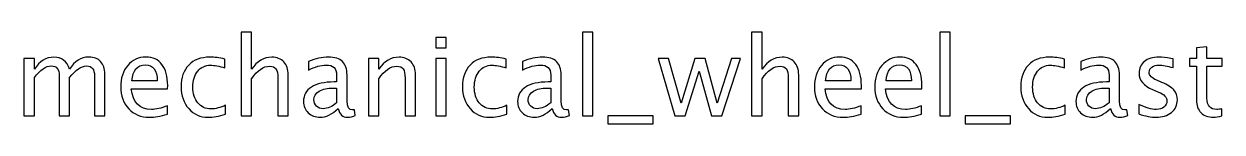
# Model space of a CAD drawing. Header units: centimetres. Extents: x -26.9 to 37.3, y -43.5 to 43.3.
# Drawn here: x -23.02 to -8.99, y -26.75 to -25.68 of the extents above; entities that cross this region are included whole.
import ezdxf

# ---------------------------------------------------------------- set-up
doc = ezdxf.new("R2010")
doc.units = ezdxf.units.CM
doc.header["$MEASUREMENT"] = 0
doc.layers.add('Layer 1', color=7, linetype='Continuous')

msp = doc.modelspace()

# ---------------------------------------------------------------- linework, layer by layer
at = {"layer": 'Layer 1'}
for points, knots in [([(-20.47935, -26.65435), (-20.47935, -26.65435), (-20.47935, -25.67518), (-20.47935, -25.67518), (-20.47935, -25.67518), (-20.47935, -25.67518), (-20.35743, -25.67518), (-20.35743, -25.67518), (-20.35743, -25.67518), (-20.35743, -25.67518), (-20.35743, -26.10846), (-20.35743, -26.10846), (-20.35743, -26.10846), (-20.29287, -26.01427), (-20.21371, -25.96728), (-20.12015, -25.96728), (-20.12015, -25.96728), (-20.06131, -25.96728), (-20.01453, -25.98569), (-19.98003, -26.02274), (-19.98003, -26.02274), (-19.94553, -26.05957), (-19.92817, -26.10931), (-19.92817, -26.17154), (-19.92817, -26.17154), (-19.92817, -26.17154), (-19.92817, -26.65435), (-19.92817, -26.65435), (-19.92817, -26.65435), (-19.92817, -26.65435), (-20.05009, -26.65435), (-20.05009, -26.65435), (-20.05009, -26.65435), (-20.05009, -26.65435), (-20.05009, -26.21133), (-20.05009, -26.21133), (-20.05009, -26.21133), (-20.05009, -26.16138), (-20.0575, -26.12582), (-20.0721, -26.10465), (-20.0721, -26.10465), (-20.08692, -26.08327), (-20.11126, -26.07269), (-20.14534, -26.07269), (-20.14534, -26.07269), (-20.22027, -26.07269), (-20.29097, -26.12158), (-20.35743, -26.21937), (-20.35743, -26.21937), (-20.35743, -26.21937), (-20.35743, -26.65435), (-20.35743, -26.65435), (-20.35743, -26.65435), (-20.35743, -26.65435), (-20.47935, -26.65435), (-20.47935, -26.65435)], [0, 0, 0, 0, 0.06666667, 0.06666667, 0.06666667, 0.06666667, 0.13333333, 0.13333333, 0.13333333, 0.13333333, 0.2, 0.2, 0.2, 0.2, 0.26666667, 0.26666667, 0.26666667, 0.26666667, 0.33333333, 0.33333333, 0.33333333, 0.33333333, 0.4, 0.4, 0.4, 0.4, 0.46666667, 0.46666667, 0.46666667, 0.46666667, 0.53333333, 0.53333333, 0.53333333, 0.53333333, 0.6, 0.6, 0.6, 0.6, 0.66666667, 0.66666667, 0.66666667, 0.66666667, 0.73333333, 0.73333333, 0.73333333, 0.73333333, 0.8, 0.8, 0.8, 0.8, 0.86666667, 0.86666667, 0.86666667, 0.86666667, 1, 1, 1, 1]), ([(-18.2016, -25.85806), (-18.2016, -25.85806), (-18.2016, -25.73614), (-18.2016, -25.73614), (-18.2016, -25.73614), (-18.2016, -25.73614), (-18.07968, -25.73614), (-18.07968, -25.73614), (-18.07968, -25.73614), (-18.07968, -25.73614), (-18.07968, -25.85806), (-18.07968, -25.85806), (-18.07968, -25.85806), (-18.07968, -25.85806), (-18.2016, -25.85806), (-18.2016, -25.85806)], [0, 0, 0, 0, 0.2, 0.2, 0.2, 0.2, 0.4, 0.4, 0.4, 0.4, 0.6, 0.6, 0.6, 0.6, 1, 1, 1, 1]), ([(-16.48287, -26.65435), (-16.48287, -26.65435), (-16.48287, -25.67518), (-16.48287, -25.67518), (-16.48287, -25.67518), (-16.48287, -25.67518), (-16.36095, -25.67518), (-16.36095, -25.67518), (-16.36095, -25.67518), (-16.36095, -25.67518), (-16.36095, -26.65435), (-16.36095, -26.65435), (-16.36095, -26.65435), (-16.36095, -26.65435), (-16.48287, -26.65435), (-16.48287, -26.65435)], [0, 0, 0, 0, 0.2, 0.2, 0.2, 0.2, 0.4, 0.4, 0.4, 0.4, 0.6, 0.6, 0.6, 0.6, 1, 1, 1, 1]), ([(-14.5023, -26.65435), (-14.5023, -26.65435), (-14.5023, -25.67518), (-14.5023, -25.67518), (-14.5023, -25.67518), (-14.5023, -25.67518), (-14.38038, -25.67518), (-14.38038, -25.67518), (-14.38038, -25.67518), (-14.38038, -25.67518), (-14.38038, -26.10846), (-14.38038, -26.10846), (-14.38038, -26.10846), (-14.31582, -26.01427), (-14.23666, -25.96728), (-14.1431, -25.96728), (-14.1431, -25.96728), (-14.08426, -25.96728), (-14.03748, -25.98569), (-14.00298, -26.02274), (-14.00298, -26.02274), (-13.96848, -26.05957), (-13.95112, -26.10931), (-13.95112, -26.17154), (-13.95112, -26.17154), (-13.95112, -26.17154), (-13.95112, -26.65435), (-13.95112, -26.65435), (-13.95112, -26.65435), (-13.95112, -26.65435), (-14.07304, -26.65435), (-14.07304, -26.65435), (-14.07304, -26.65435), (-14.07304, -26.65435), (-14.07304, -26.21133), (-14.07304, -26.21133), (-14.07304, -26.21133), (-14.07304, -26.16138), (-14.08045, -26.12582), (-14.09505, -26.10465), (-14.09505, -26.10465), (-14.10987, -26.08327), (-14.13421, -26.07269), (-14.16829, -26.07269), (-14.16829, -26.07269), (-14.24322, -26.07269), (-14.31392, -26.12158), (-14.38038, -26.21937), (-14.38038, -26.21937), (-14.38038, -26.21937), (-14.38038, -26.65435), (-14.38038, -26.65435), (-14.38038, -26.65435), (-14.38038, -26.65435), (-14.5023, -26.65435), (-14.5023, -26.65435)], [0, 0, 0, 0, 0.06666667, 0.06666667, 0.06666667, 0.06666667, 0.13333333, 0.13333333, 0.13333333, 0.13333333, 0.2, 0.2, 0.2, 0.2, 0.26666667, 0.26666667, 0.26666667, 0.26666667, 0.33333333, 0.33333333, 0.33333333, 0.33333333, 0.4, 0.4, 0.4, 0.4, 0.46666667, 0.46666667, 0.46666667, 0.46666667, 0.53333333, 0.53333333, 0.53333333, 0.53333333, 0.6, 0.6, 0.6, 0.6, 0.66666667, 0.66666667, 0.66666667, 0.66666667, 0.73333333, 0.73333333, 0.73333333, 0.73333333, 0.8, 0.8, 0.8, 0.8, 0.86666667, 0.86666667, 0.86666667, 0.86666667, 1, 1, 1, 1]), ([(-12.29885, -26.65435), (-12.29885, -26.65435), (-12.29885, -25.67518), (-12.29885, -25.67518), (-12.29885, -25.67518), (-12.29885, -25.67518), (-12.17693, -25.67518), (-12.17693, -25.67518), (-12.17693, -25.67518), (-12.17693, -25.67518), (-12.17693, -26.65435), (-12.17693, -26.65435), (-12.17693, -26.65435), (-12.17693, -26.65435), (-12.29885, -26.65435), (-12.29885, -26.65435)], [0, 0, 0, 0, 0.2, 0.2, 0.2, 0.2, 0.4, 0.4, 0.4, 0.4, 0.6, 0.6, 0.6, 0.6, 1, 1, 1, 1]), ([(-8.99664, -26.65414), (-9.03432, -26.66451), (-9.06712, -26.66959), (-9.09485, -26.66959), (-9.09485, -26.66959), (-9.15708, -26.66959), (-9.20555, -26.65181), (-9.24027, -26.61625), (-9.24027, -26.61625), (-9.27519, -26.58069), (-9.29255, -26.53137), (-9.29255, -26.46808), (-9.29255, -26.46808), (-9.29255, -26.46808), (-9.29255, -26.07269), (-9.29255, -26.07269), (-9.29255, -26.07269), (-9.29255, -26.07269), (-9.37679, -26.07269), (-9.37679, -26.07269), (-9.37679, -26.07269), (-9.37679, -26.07269), (-9.37679, -25.98125), (-9.37679, -25.98125), (-9.37679, -25.98125), (-9.37679, -25.98125), (-9.29255, -25.98125), (-9.29255, -25.98125), (-9.29255, -25.98125), (-9.29255, -25.98125), (-9.29255, -25.85954), (-9.29255, -25.85954), (-9.29255, -25.85954), (-9.29255, -25.85954), (-9.17063, -25.8479), (-9.17063, -25.8479), (-9.17063, -25.8479), (-9.17063, -25.8479), (-9.17063, -25.98125), (-9.17063, -25.98125), (-9.17063, -25.98125), (-9.17063, -25.98125), (-8.9941, -25.98125), (-8.9941, -25.98125), (-8.9941, -25.98125), (-8.9941, -25.98125), (-8.9941, -26.07269), (-8.9941, -26.07269), (-8.9941, -26.07269), (-8.9941, -26.07269), (-9.17063, -26.07269), (-9.17063, -26.07269), (-9.17063, -26.07269), (-9.17063, -26.07269), (-9.17063, -26.44607), (-9.17063, -26.44607), (-9.17063, -26.44607), (-9.17063, -26.53412), (-9.13232, -26.57815), (-9.05591, -26.57815), (-9.05591, -26.57815), (-9.03961, -26.57815), (-9.01992, -26.5754), (-8.99664, -26.57011), (-8.99664, -26.57011), (-8.99664, -26.57011), (-8.99664, -26.65414), (-8.99664, -26.65414)], [0, 0, 0, 0, 0.05555556, 0.05555556, 0.05555556, 0.05555556, 0.11111111, 0.11111111, 0.11111111, 0.11111111, 0.16666667, 0.16666667, 0.16666667, 0.16666667, 0.22222222, 0.22222222, 0.22222222, 0.22222222, 0.27777778, 0.27777778, 0.27777778, 0.27777778, 0.33333333, 0.33333333, 0.33333333, 0.33333333, 0.38888889, 0.38888889, 0.38888889, 0.38888889, 0.44444444, 0.44444444, 0.44444444, 0.44444444, 0.5, 0.5, 0.5, 0.5, 0.55555556, 0.55555556, 0.55555556, 0.55555556, 0.61111111, 0.61111111, 0.61111111, 0.61111111, 0.66666667, 0.66666667, 0.66666667, 0.66666667, 0.72222222, 0.72222222, 0.72222222, 0.72222222, 0.77777778, 0.77777778, 0.77777778, 0.77777778, 0.83333333, 0.83333333, 0.83333333, 0.83333333, 0.88888889, 0.88888889, 0.88888889, 0.88888889, 1, 1, 1, 1]), ([(-23.02316, -26.65435), (-23.02316, -26.65435), (-23.02316, -25.98125), (-23.02316, -25.98125), (-23.02316, -25.98125), (-23.02316, -25.98125), (-22.90124, -25.98125), (-22.90124, -25.98125), (-22.90124, -25.98125), (-22.90124, -25.98125), (-22.90124, -26.10846), (-22.90124, -26.10846), (-22.90124, -26.10846), (-22.84176, -26.01427), (-22.76556, -25.96728), (-22.67222, -25.96728), (-22.67222, -25.96728), (-22.58226, -25.96728), (-22.52109, -26.01427), (-22.48849, -26.10846), (-22.48849, -26.10846), (-22.4307, -26.01342), (-22.35535, -25.96601), (-22.26285, -25.96601), (-22.26285, -25.96601), (-22.2038, -25.96601), (-22.15787, -25.98337), (-22.12506, -26.01829), (-22.12506, -26.01829), (-22.09225, -26.05322), (-22.07574, -26.10211), (-22.07574, -26.16498), (-22.07574, -26.16498), (-22.07574, -26.16498), (-22.07574, -26.65435), (-22.07574, -26.65435), (-22.07574, -26.65435), (-22.07574, -26.65435), (-22.19766, -26.65435), (-22.19766, -26.65435), (-22.19766, -26.65435), (-22.19766, -26.65435), (-22.19766, -26.18508), (-22.19766, -26.18508), (-22.19766, -26.18508), (-22.19766, -26.10846), (-22.22814, -26.07015), (-22.2891, -26.07015), (-22.2891, -26.07015), (-22.35239, -26.07015), (-22.41885, -26.11481), (-22.48849, -26.20435), (-22.48849, -26.20435), (-22.48849, -26.20435), (-22.48849, -26.65435), (-22.48849, -26.65435), (-22.48849, -26.65435), (-22.48849, -26.65435), (-22.61041, -26.65435), (-22.61041, -26.65435), (-22.61041, -26.65435), (-22.61041, -26.65435), (-22.61041, -26.18466), (-22.61041, -26.18466), (-22.61041, -26.18466), (-22.61041, -26.1074), (-22.64131, -26.06888), (-22.70333, -26.06888), (-22.70333, -26.06888), (-22.76493, -26.06888), (-22.83097, -26.11375), (-22.90124, -26.20371), (-22.90124, -26.20371), (-22.90124, -26.20371), (-22.90124, -26.65435), (-22.90124, -26.65435), (-22.90124, -26.65435), (-22.90124, -26.65435), (-23.02316, -26.65435), (-23.02316, -26.65435)], [0, 0, 0, 0, 0.04761905, 0.04761905, 0.04761905, 0.04761905, 0.0952381, 0.0952381, 0.0952381, 0.0952381, 0.14285714, 0.14285714, 0.14285714, 0.14285714, 0.19047619, 0.19047619, 0.19047619, 0.19047619, 0.23809524, 0.23809524, 0.23809524, 0.23809524, 0.28571429, 0.28571429, 0.28571429, 0.28571429, 0.33333333, 0.33333333, 0.33333333, 0.33333333, 0.38095238, 0.38095238, 0.38095238, 0.38095238, 0.42857143, 0.42857143, 0.42857143, 0.42857143, 0.47619048, 0.47619048, 0.47619048, 0.47619048, 0.52380952, 0.52380952, 0.52380952, 0.52380952, 0.57142857, 0.57142857, 0.57142857, 0.57142857, 0.61904762, 0.61904762, 0.61904762, 0.61904762, 0.66666667, 0.66666667, 0.66666667, 0.66666667, 0.71428571, 0.71428571, 0.71428571, 0.71428571, 0.76190476, 0.76190476, 0.76190476, 0.76190476, 0.80952381, 0.80952381, 0.80952381, 0.80952381, 0.85714286, 0.85714286, 0.85714286, 0.85714286, 0.9047619, 0.9047619, 0.9047619, 0.9047619, 1, 1, 1, 1]), ([(-21.34337, -26.63276), (-21.42528, -26.65731), (-21.49535, -26.66959), (-21.55377, -26.66959), (-21.55377, -26.66959), (-21.65346, -26.66959), (-21.73453, -26.63657), (-21.79697, -26.57074), (-21.79697, -26.57074), (-21.85941, -26.50491), (-21.89074, -26.41961), (-21.89074, -26.31462), (-21.89074, -26.31462), (-21.89074, -26.21281), (-21.86322, -26.1292), (-21.80798, -26.0638), (-21.80798, -26.0638), (-21.75273, -25.99861), (-21.68204, -25.96601), (-21.59589, -25.96601), (-21.59589, -25.96601), (-21.5144, -25.96601), (-21.45132, -25.99501), (-21.40687, -26.053), (-21.40687, -26.053), (-21.36242, -26.111), (-21.34019, -26.19313), (-21.34019, -26.2996), (-21.34019, -26.2996), (-21.34019, -26.2996), (-21.34083, -26.33685), (-21.34083, -26.33685), (-21.34083, -26.33685), (-21.34083, -26.33685), (-21.76628, -26.33685), (-21.76628, -26.33685), (-21.76628, -26.33685), (-21.7485, -26.49772), (-21.66997, -26.57815), (-21.53091, -26.57815), (-21.53091, -26.57815), (-21.47989, -26.57815), (-21.41745, -26.56376), (-21.34337, -26.53497), (-21.34337, -26.53497), (-21.34337, -26.53497), (-21.34337, -26.63276), (-21.34337, -26.63276)], [0, 0, 0, 0, 0.07692308, 0.07692308, 0.07692308, 0.07692308, 0.15384615, 0.15384615, 0.15384615, 0.15384615, 0.23076923, 0.23076923, 0.23076923, 0.23076923, 0.30769231, 0.30769231, 0.30769231, 0.30769231, 0.38461538, 0.38461538, 0.38461538, 0.38461538, 0.46153846, 0.46153846, 0.46153846, 0.46153846, 0.53846154, 0.53846154, 0.53846154, 0.53846154, 0.61538462, 0.61538462, 0.61538462, 0.61538462, 0.69230769, 0.69230769, 0.69230769, 0.69230769, 0.76923077, 0.76923077, 0.76923077, 0.76923077, 0.84615385, 0.84615385, 0.84615385, 0.84615385, 1, 1, 1, 1]), ([(-21.75993, -26.24541), (-21.75993, -26.24541), (-21.46275, -26.24541), (-21.46275, -26.24541), (-21.46275, -26.24541), (-21.46275, -26.1201), (-21.50953, -26.05745), (-21.60287, -26.05745), (-21.60287, -26.05745), (-21.69685, -26.05745), (-21.74913, -26.1201), (-21.75993, -26.24541)], [0, 0, 0, 0, 0.25, 0.25, 0.25, 0.25, 0.5, 0.5, 0.5, 0.5, 1, 1, 1, 1]), ([(-20.66244, -26.63403), (-20.74139, -26.65774), (-20.80955, -26.66959), (-20.86691, -26.66959), (-20.86691, -26.66959), (-20.95793, -26.66959), (-21.03328, -26.63593), (-21.09318, -26.56884), (-21.09318, -26.56884), (-21.15308, -26.50153), (-21.18314, -26.41665), (-21.18314, -26.31441), (-21.18314, -26.31441), (-21.18314, -26.20519), (-21.15351, -26.11989), (-21.09424, -26.05893), (-21.09424, -26.05893), (-21.03497, -25.99776), (-20.95221, -25.96728), (-20.84595, -25.96728), (-20.84595, -25.96728), (-20.79367, -25.96728), (-20.73483, -25.97448), (-20.67006, -25.98887), (-20.67006, -25.98887), (-20.67006, -25.98887), (-20.67006, -26.09174), (-20.67006, -26.09174), (-20.67006, -26.09174), (-20.73885, -26.07142), (-20.79494, -26.06126), (-20.83812, -26.06126), (-20.83812, -26.06126), (-20.90078, -26.06126), (-20.95094, -26.08475), (-20.98841, -26.13153), (-20.98841, -26.13153), (-21.02587, -26.17831), (-21.04471, -26.24075), (-21.04471, -26.31865), (-21.04471, -26.31865), (-21.04471, -26.39421), (-21.02524, -26.45517), (-20.9865, -26.50195), (-20.9865, -26.50195), (-20.94777, -26.54852), (-20.89718, -26.5718), (-20.83431, -26.5718), (-20.83431, -26.5718), (-20.77864, -26.5718), (-20.72149, -26.55741), (-20.66244, -26.52862), (-20.66244, -26.52862), (-20.66244, -26.52862), (-20.66244, -26.63403), (-20.66244, -26.63403)], [0, 0, 0, 0, 0.06666667, 0.06666667, 0.06666667, 0.06666667, 0.13333333, 0.13333333, 0.13333333, 0.13333333, 0.2, 0.2, 0.2, 0.2, 0.26666667, 0.26666667, 0.26666667, 0.26666667, 0.33333333, 0.33333333, 0.33333333, 0.33333333, 0.4, 0.4, 0.4, 0.4, 0.46666667, 0.46666667, 0.46666667, 0.46666667, 0.53333333, 0.53333333, 0.53333333, 0.53333333, 0.6, 0.6, 0.6, 0.6, 0.66666667, 0.66666667, 0.66666667, 0.66666667, 0.73333333, 0.73333333, 0.73333333, 0.73333333, 0.8, 0.8, 0.8, 0.8, 0.86666667, 0.86666667, 0.86666667, 0.86666667, 1, 1, 1, 1]), ([(-19.34418, -26.56862), (-19.41741, -26.63593), (-19.4879, -26.66959), (-19.55563, -26.66959), (-19.55563, -26.66959), (-19.6113, -26.66959), (-19.65766, -26.65223), (-19.69427, -26.61731), (-19.69427, -26.61731), (-19.7311, -26.58238), (-19.74952, -26.53836), (-19.74952, -26.48523), (-19.74952, -26.48523), (-19.74952, -26.41178), (-19.71862, -26.35526), (-19.65681, -26.31589), (-19.65681, -26.31589), (-19.595, -26.27652), (-19.50631, -26.25684), (-19.39074, -26.25684), (-19.39074, -26.25684), (-19.39074, -26.25684), (-19.36217, -26.25684), (-19.36217, -26.25684), (-19.36217, -26.25684), (-19.36217, -26.25684), (-19.36217, -26.17577), (-19.36217, -26.17577), (-19.36217, -26.17577), (-19.36217, -26.09767), (-19.40281, -26.05872), (-19.4843, -26.05872), (-19.4843, -26.05872), (-19.54738, -26.05872), (-19.61638, -26.07862), (-19.6911, -26.11841), (-19.6911, -26.11841), (-19.6911, -26.11841), (-19.6911, -26.01808), (-19.6911, -26.01808), (-19.6911, -26.01808), (-19.60897, -25.98421), (-19.5315, -25.96728), (-19.4589, -25.96728), (-19.4589, -25.96728), (-19.38418, -25.96728), (-19.32894, -25.98421), (-19.29359, -26.01829), (-19.29359, -26.01829), (-19.25803, -26.05237), (-19.24025, -26.10486), (-19.24025, -26.17577), (-19.24025, -26.17577), (-19.24025, -26.17577), (-19.24025, -26.47994), (-19.24025, -26.47994), (-19.24025, -26.47994), (-19.24025, -26.54957), (-19.21887, -26.5845), (-19.1759, -26.5845), (-19.1759, -26.5845), (-19.17061, -26.5845), (-19.16278, -26.58365), (-19.15241, -26.58196), (-19.15241, -26.58196), (-19.15241, -26.58196), (-19.14373, -26.64969), (-19.14373, -26.64969), (-19.14373, -26.64969), (-19.17146, -26.66303), (-19.20194, -26.66959), (-19.23538, -26.66959), (-19.23538, -26.66959), (-19.29232, -26.66959), (-19.32851, -26.63593), (-19.34418, -26.56862)], [0, 0, 0, 0, 0.05, 0.05, 0.05, 0.05, 0.1, 0.1, 0.1, 0.1, 0.15, 0.15, 0.15, 0.15, 0.2, 0.2, 0.2, 0.2, 0.25, 0.25, 0.25, 0.25, 0.3, 0.3, 0.3, 0.3, 0.35, 0.35, 0.35, 0.35, 0.4, 0.4, 0.4, 0.4, 0.45, 0.45, 0.45, 0.45, 0.5, 0.5, 0.5, 0.5, 0.55, 0.55, 0.55, 0.55, 0.6, 0.6, 0.6, 0.6, 0.65, 0.65, 0.65, 0.65, 0.7, 0.7, 0.7, 0.7, 0.75, 0.75, 0.75, 0.75, 0.8, 0.8, 0.8, 0.8, 0.85, 0.85, 0.85, 0.85, 0.9, 0.9, 0.9, 0.9, 1, 1, 1, 1]), ([(-18.98985, -26.65435), (-18.98985, -26.65435), (-18.98985, -25.98125), (-18.98985, -25.98125), (-18.98985, -25.98125), (-18.98985, -25.98125), (-18.86793, -25.98125), (-18.86793, -25.98125), (-18.86793, -25.98125), (-18.86793, -25.98125), (-18.86793, -26.10846), (-18.86793, -26.10846), (-18.86793, -26.10846), (-18.80337, -26.01427), (-18.72421, -25.96728), (-18.63065, -25.96728), (-18.63065, -25.96728), (-18.57181, -25.96728), (-18.52503, -25.98569), (-18.49053, -26.02274), (-18.49053, -26.02274), (-18.45603, -26.05957), (-18.43867, -26.10931), (-18.43867, -26.17154), (-18.43867, -26.17154), (-18.43867, -26.17154), (-18.43867, -26.65435), (-18.43867, -26.65435), (-18.43867, -26.65435), (-18.43867, -26.65435), (-18.56059, -26.65435), (-18.56059, -26.65435), (-18.56059, -26.65435), (-18.56059, -26.65435), (-18.56059, -26.21133), (-18.56059, -26.21133), (-18.56059, -26.21133), (-18.56059, -26.16138), (-18.568, -26.12582), (-18.5826, -26.10465), (-18.5826, -26.10465), (-18.59742, -26.08327), (-18.62176, -26.07269), (-18.65584, -26.07269), (-18.65584, -26.07269), (-18.73077, -26.07269), (-18.80147, -26.12158), (-18.86793, -26.21937), (-18.86793, -26.21937), (-18.86793, -26.21937), (-18.86793, -26.65435), (-18.86793, -26.65435), (-18.86793, -26.65435), (-18.86793, -26.65435), (-18.98985, -26.65435), (-18.98985, -26.65435)], [0, 0, 0, 0, 0.06666667, 0.06666667, 0.06666667, 0.06666667, 0.13333333, 0.13333333, 0.13333333, 0.13333333, 0.2, 0.2, 0.2, 0.2, 0.26666667, 0.26666667, 0.26666667, 0.26666667, 0.33333333, 0.33333333, 0.33333333, 0.33333333, 0.4, 0.4, 0.4, 0.4, 0.46666667, 0.46666667, 0.46666667, 0.46666667, 0.53333333, 0.53333333, 0.53333333, 0.53333333, 0.6, 0.6, 0.6, 0.6, 0.66666667, 0.66666667, 0.66666667, 0.66666667, 0.73333333, 0.73333333, 0.73333333, 0.73333333, 0.8, 0.8, 0.8, 0.8, 0.86666667, 0.86666667, 0.86666667, 0.86666667, 1, 1, 1, 1]), ([(-18.2016, -26.65435), (-18.2016, -26.65435), (-18.2016, -25.98125), (-18.2016, -25.98125), (-18.2016, -25.98125), (-18.2016, -25.98125), (-18.07968, -25.98125), (-18.07968, -25.98125), (-18.07968, -25.98125), (-18.07968, -25.98125), (-18.07968, -26.65435), (-18.07968, -26.65435), (-18.07968, -26.65435), (-18.07968, -26.65435), (-18.2016, -26.65435), (-18.2016, -26.65435)], [0, 0, 0, 0, 0.2, 0.2, 0.2, 0.2, 0.4, 0.4, 0.4, 0.4, 0.6, 0.6, 0.6, 0.6, 1, 1, 1, 1]), ([(-17.36721, -26.63403), (-17.44616, -26.65774), (-17.51432, -26.66959), (-17.57168, -26.66959), (-17.57168, -26.66959), (-17.6627, -26.66959), (-17.73805, -26.63593), (-17.79795, -26.56884), (-17.79795, -26.56884), (-17.85785, -26.50153), (-17.88791, -26.41665), (-17.88791, -26.31441), (-17.88791, -26.31441), (-17.88791, -26.20519), (-17.85828, -26.11989), (-17.79901, -26.05893), (-17.79901, -26.05893), (-17.73974, -25.99776), (-17.65698, -25.96728), (-17.55072, -25.96728), (-17.55072, -25.96728), (-17.49844, -25.96728), (-17.4396, -25.97448), (-17.37483, -25.98887), (-17.37483, -25.98887), (-17.37483, -25.98887), (-17.37483, -26.09174), (-17.37483, -26.09174), (-17.37483, -26.09174), (-17.44362, -26.07142), (-17.49971, -26.06126), (-17.54289, -26.06126), (-17.54289, -26.06126), (-17.60555, -26.06126), (-17.65571, -26.08475), (-17.69318, -26.13153), (-17.69318, -26.13153), (-17.73064, -26.17831), (-17.74948, -26.24075), (-17.74948, -26.31865), (-17.74948, -26.31865), (-17.74948, -26.39421), (-17.73001, -26.45517), (-17.69127, -26.50195), (-17.69127, -26.50195), (-17.65254, -26.54852), (-17.60195, -26.5718), (-17.53908, -26.5718), (-17.53908, -26.5718), (-17.48341, -26.5718), (-17.42626, -26.55741), (-17.36721, -26.52862), (-17.36721, -26.52862), (-17.36721, -26.52862), (-17.36721, -26.63403), (-17.36721, -26.63403)], [0, 0, 0, 0, 0.06666667, 0.06666667, 0.06666667, 0.06666667, 0.13333333, 0.13333333, 0.13333333, 0.13333333, 0.2, 0.2, 0.2, 0.2, 0.26666667, 0.26666667, 0.26666667, 0.26666667, 0.33333333, 0.33333333, 0.33333333, 0.33333333, 0.4, 0.4, 0.4, 0.4, 0.46666667, 0.46666667, 0.46666667, 0.46666667, 0.53333333, 0.53333333, 0.53333333, 0.53333333, 0.6, 0.6, 0.6, 0.6, 0.66666667, 0.66666667, 0.66666667, 0.66666667, 0.73333333, 0.73333333, 0.73333333, 0.73333333, 0.8, 0.8, 0.8, 0.8, 0.86666667, 0.86666667, 0.86666667, 0.86666667, 1, 1, 1, 1]), ([(-16.8372, -26.56862), (-16.91043, -26.63593), (-16.98092, -26.66959), (-17.04865, -26.66959), (-17.04865, -26.66959), (-17.10432, -26.66959), (-17.15068, -26.65223), (-17.18729, -26.61731), (-17.18729, -26.61731), (-17.22412, -26.58238), (-17.24254, -26.53836), (-17.24254, -26.48523), (-17.24254, -26.48523), (-17.24254, -26.41178), (-17.21164, -26.35526), (-17.14983, -26.31589), (-17.14983, -26.31589), (-17.08802, -26.27652), (-16.99933, -26.25684), (-16.88376, -26.25684), (-16.88376, -26.25684), (-16.88376, -26.25684), (-16.85519, -26.25684), (-16.85519, -26.25684), (-16.85519, -26.25684), (-16.85519, -26.25684), (-16.85519, -26.17577), (-16.85519, -26.17577), (-16.85519, -26.17577), (-16.85519, -26.09767), (-16.89583, -26.05872), (-16.97732, -26.05872), (-16.97732, -26.05872), (-17.0404, -26.05872), (-17.1094, -26.07862), (-17.18412, -26.11841), (-17.18412, -26.11841), (-17.18412, -26.11841), (-17.18412, -26.01808), (-17.18412, -26.01808), (-17.18412, -26.01808), (-17.10199, -25.98421), (-17.02452, -25.96728), (-16.95192, -25.96728), (-16.95192, -25.96728), (-16.8772, -25.96728), (-16.82196, -25.98421), (-16.78661, -26.01829), (-16.78661, -26.01829), (-16.75105, -26.05237), (-16.73327, -26.10486), (-16.73327, -26.17577), (-16.73327, -26.17577), (-16.73327, -26.17577), (-16.73327, -26.47994), (-16.73327, -26.47994), (-16.73327, -26.47994), (-16.73327, -26.54957), (-16.71189, -26.5845), (-16.66892, -26.5845), (-16.66892, -26.5845), (-16.66363, -26.5845), (-16.6558, -26.58365), (-16.64543, -26.58196), (-16.64543, -26.58196), (-16.64543, -26.58196), (-16.63675, -26.64969), (-16.63675, -26.64969), (-16.63675, -26.64969), (-16.66448, -26.66303), (-16.69496, -26.66959), (-16.7284, -26.66959), (-16.7284, -26.66959), (-16.78534, -26.66959), (-16.82153, -26.63593), (-16.8372, -26.56862)], [0, 0, 0, 0, 0.05, 0.05, 0.05, 0.05, 0.1, 0.1, 0.1, 0.1, 0.15, 0.15, 0.15, 0.15, 0.2, 0.2, 0.2, 0.2, 0.25, 0.25, 0.25, 0.25, 0.3, 0.3, 0.3, 0.3, 0.35, 0.35, 0.35, 0.35, 0.4, 0.4, 0.4, 0.4, 0.45, 0.45, 0.45, 0.45, 0.5, 0.5, 0.5, 0.5, 0.55, 0.55, 0.55, 0.55, 0.6, 0.6, 0.6, 0.6, 0.65, 0.65, 0.65, 0.65, 0.7, 0.7, 0.7, 0.7, 0.75, 0.75, 0.75, 0.75, 0.8, 0.8, 0.8, 0.8, 0.85, 0.85, 0.85, 0.85, 0.9, 0.9, 0.9, 0.9, 1, 1, 1, 1]), ([(-15.4021, -26.65435), (-15.4021, -26.65435), (-15.59514, -25.98125), (-15.59514, -25.98125), (-15.59514, -25.98125), (-15.59514, -25.98125), (-15.47618, -25.98125), (-15.47618, -25.98125), (-15.47618, -25.98125), (-15.47618, -25.98125), (-15.32823, -26.50385), (-15.32823, -26.50385), (-15.32823, -26.50385), (-15.32823, -26.50385), (-15.16863, -25.98125), (-15.16863, -25.98125), (-15.16863, -25.98125), (-15.16863, -25.98125), (-15.04671, -25.98125), (-15.04671, -25.98125), (-15.04671, -25.98125), (-15.04671, -25.98125), (-14.90638, -26.50301), (-14.90638, -26.50301), (-14.90638, -26.50301), (-14.90638, -26.50301), (-14.73662, -25.98125), (-14.73662, -25.98125), (-14.73662, -25.98125), (-14.73662, -25.98125), (-14.63248, -25.98125), (-14.63248, -25.98125), (-14.63248, -25.98125), (-14.63248, -25.98125), (-14.85219, -26.65435), (-14.85219, -26.65435), (-14.85219, -26.65435), (-14.85219, -26.65435), (-14.97411, -26.65435), (-14.97411, -26.65435), (-14.97411, -26.65435), (-14.97411, -26.65435), (-15.11847, -26.12942), (-15.11847, -26.12942), (-15.11847, -26.12942), (-15.11847, -26.12942), (-15.28018, -26.65435), (-15.28018, -26.65435), (-15.28018, -26.65435), (-15.28018, -26.65435), (-15.4021, -26.65435), (-15.4021, -26.65435)], [0, 0, 0, 0, 0.07142857, 0.07142857, 0.07142857, 0.07142857, 0.14285714, 0.14285714, 0.14285714, 0.14285714, 0.21428571, 0.21428571, 0.21428571, 0.21428571, 0.28571429, 0.28571429, 0.28571429, 0.28571429, 0.35714286, 0.35714286, 0.35714286, 0.35714286, 0.42857143, 0.42857143, 0.42857143, 0.42857143, 0.5, 0.5, 0.5, 0.5, 0.57142857, 0.57142857, 0.57142857, 0.57142857, 0.64285714, 0.64285714, 0.64285714, 0.64285714, 0.71428571, 0.71428571, 0.71428571, 0.71428571, 0.78571429, 0.78571429, 0.78571429, 0.78571429, 0.85714286, 0.85714286, 0.85714286, 0.85714286, 1, 1, 1, 1]), ([(-13.22002, -26.63276), (-13.30193, -26.65731), (-13.372, -26.66959), (-13.43042, -26.66959), (-13.43042, -26.66959), (-13.53011, -26.66959), (-13.61118, -26.63657), (-13.67362, -26.57074), (-13.67362, -26.57074), (-13.73606, -26.50491), (-13.76739, -26.41961), (-13.76739, -26.31462), (-13.76739, -26.31462), (-13.76739, -26.21281), (-13.73987, -26.1292), (-13.68463, -26.0638), (-13.68463, -26.0638), (-13.62938, -25.99861), (-13.55869, -25.96601), (-13.47254, -25.96601), (-13.47254, -25.96601), (-13.39105, -25.96601), (-13.32797, -25.99501), (-13.28352, -26.053), (-13.28352, -26.053), (-13.23907, -26.111), (-13.21684, -26.19313), (-13.21684, -26.2996), (-13.21684, -26.2996), (-13.21684, -26.2996), (-13.21748, -26.33685), (-13.21748, -26.33685), (-13.21748, -26.33685), (-13.21748, -26.33685), (-13.64293, -26.33685), (-13.64293, -26.33685), (-13.64293, -26.33685), (-13.62515, -26.49772), (-13.54662, -26.57815), (-13.40756, -26.57815), (-13.40756, -26.57815), (-13.35654, -26.57815), (-13.2941, -26.56376), (-13.22002, -26.53497), (-13.22002, -26.53497), (-13.22002, -26.53497), (-13.22002, -26.63276), (-13.22002, -26.63276)], [0, 0, 0, 0, 0.07692308, 0.07692308, 0.07692308, 0.07692308, 0.15384615, 0.15384615, 0.15384615, 0.15384615, 0.23076923, 0.23076923, 0.23076923, 0.23076923, 0.30769231, 0.30769231, 0.30769231, 0.30769231, 0.38461538, 0.38461538, 0.38461538, 0.38461538, 0.46153846, 0.46153846, 0.46153846, 0.46153846, 0.53846154, 0.53846154, 0.53846154, 0.53846154, 0.61538462, 0.61538462, 0.61538462, 0.61538462, 0.69230769, 0.69230769, 0.69230769, 0.69230769, 0.76923077, 0.76923077, 0.76923077, 0.76923077, 0.84615385, 0.84615385, 0.84615385, 0.84615385, 1, 1, 1, 1]), ([(-13.63658, -26.24541), (-13.63658, -26.24541), (-13.3394, -26.24541), (-13.3394, -26.24541), (-13.3394, -26.24541), (-13.3394, -26.1201), (-13.38618, -26.05745), (-13.47952, -26.05745), (-13.47952, -26.05745), (-13.5735, -26.05745), (-13.62578, -26.1201), (-13.63658, -26.24541)], [0, 0, 0, 0, 0.25, 0.25, 0.25, 0.25, 0.5, 0.5, 0.5, 0.5, 1, 1, 1, 1]), ([(-12.51242, -26.63276), (-12.59433, -26.65731), (-12.6644, -26.66959), (-12.72282, -26.66959), (-12.72282, -26.66959), (-12.82251, -26.66959), (-12.90358, -26.63657), (-12.96602, -26.57074), (-12.96602, -26.57074), (-13.02846, -26.50491), (-13.05979, -26.41961), (-13.05979, -26.31462), (-13.05979, -26.31462), (-13.05979, -26.21281), (-13.03227, -26.1292), (-12.97703, -26.0638), (-12.97703, -26.0638), (-12.92178, -25.99861), (-12.85109, -25.96601), (-12.76494, -25.96601), (-12.76494, -25.96601), (-12.68345, -25.96601), (-12.62037, -25.99501), (-12.57592, -26.053), (-12.57592, -26.053), (-12.53147, -26.111), (-12.50924, -26.19313), (-12.50924, -26.2996), (-12.50924, -26.2996), (-12.50924, -26.2996), (-12.50988, -26.33685), (-12.50988, -26.33685), (-12.50988, -26.33685), (-12.50988, -26.33685), (-12.93533, -26.33685), (-12.93533, -26.33685), (-12.93533, -26.33685), (-12.91755, -26.49772), (-12.83902, -26.57815), (-12.69996, -26.57815), (-12.69996, -26.57815), (-12.64894, -26.57815), (-12.5865, -26.56376), (-12.51242, -26.53497), (-12.51242, -26.53497), (-12.51242, -26.53497), (-12.51242, -26.63276), (-12.51242, -26.63276)], [0, 0, 0, 0, 0.07692308, 0.07692308, 0.07692308, 0.07692308, 0.15384615, 0.15384615, 0.15384615, 0.15384615, 0.23076923, 0.23076923, 0.23076923, 0.23076923, 0.30769231, 0.30769231, 0.30769231, 0.30769231, 0.38461538, 0.38461538, 0.38461538, 0.38461538, 0.46153846, 0.46153846, 0.46153846, 0.46153846, 0.53846154, 0.53846154, 0.53846154, 0.53846154, 0.61538462, 0.61538462, 0.61538462, 0.61538462, 0.69230769, 0.69230769, 0.69230769, 0.69230769, 0.76923077, 0.76923077, 0.76923077, 0.76923077, 0.84615385, 0.84615385, 0.84615385, 0.84615385, 1, 1, 1, 1]), ([(-12.92898, -26.24541), (-12.92898, -26.24541), (-12.6318, -26.24541), (-12.6318, -26.24541), (-12.6318, -26.24541), (-12.6318, -26.1201), (-12.67858, -26.05745), (-12.77192, -26.05745), (-12.77192, -26.05745), (-12.8659, -26.05745), (-12.91818, -26.1201), (-12.92898, -26.24541)], [0, 0, 0, 0, 0.25, 0.25, 0.25, 0.25, 0.5, 0.5, 0.5, 0.5, 1, 1, 1, 1]), ([(-10.82946, -26.63403), (-10.90841, -26.65774), (-10.97657, -26.66959), (-11.03393, -26.66959), (-11.03393, -26.66959), (-11.12495, -26.66959), (-11.2003, -26.63593), (-11.2602, -26.56884), (-11.2602, -26.56884), (-11.3201, -26.50153), (-11.35016, -26.41665), (-11.35016, -26.31441), (-11.35016, -26.31441), (-11.35016, -26.20519), (-11.32053, -26.11989), (-11.26126, -26.05893), (-11.26126, -26.05893), (-11.20199, -25.99776), (-11.11923, -25.96728), (-11.01297, -25.96728), (-11.01297, -25.96728), (-10.96069, -25.96728), (-10.90185, -25.97448), (-10.83708, -25.98887), (-10.83708, -25.98887), (-10.83708, -25.98887), (-10.83708, -26.09174), (-10.83708, -26.09174), (-10.83708, -26.09174), (-10.90587, -26.07142), (-10.96196, -26.06126), (-11.00514, -26.06126), (-11.00514, -26.06126), (-11.0678, -26.06126), (-11.11796, -26.08475), (-11.15543, -26.13153), (-11.15543, -26.13153), (-11.19289, -26.17831), (-11.21173, -26.24075), (-11.21173, -26.31865), (-11.21173, -26.31865), (-11.21173, -26.39421), (-11.19226, -26.45517), (-11.15352, -26.50195), (-11.15352, -26.50195), (-11.11479, -26.54852), (-11.0642, -26.5718), (-11.00133, -26.5718), (-11.00133, -26.5718), (-10.94566, -26.5718), (-10.88851, -26.55741), (-10.82946, -26.52862), (-10.82946, -26.52862), (-10.82946, -26.52862), (-10.82946, -26.63403), (-10.82946, -26.63403)], [0, 0, 0, 0, 0.06666667, 0.06666667, 0.06666667, 0.06666667, 0.13333333, 0.13333333, 0.13333333, 0.13333333, 0.2, 0.2, 0.2, 0.2, 0.26666667, 0.26666667, 0.26666667, 0.26666667, 0.33333333, 0.33333333, 0.33333333, 0.33333333, 0.4, 0.4, 0.4, 0.4, 0.46666667, 0.46666667, 0.46666667, 0.46666667, 0.53333333, 0.53333333, 0.53333333, 0.53333333, 0.6, 0.6, 0.6, 0.6, 0.66666667, 0.66666667, 0.66666667, 0.66666667, 0.73333333, 0.73333333, 0.73333333, 0.73333333, 0.8, 0.8, 0.8, 0.8, 0.86666667, 0.86666667, 0.86666667, 0.86666667, 1, 1, 1, 1]), ([(-10.29945, -26.56862), (-10.37268, -26.63593), (-10.44317, -26.66959), (-10.5109, -26.66959), (-10.5109, -26.66959), (-10.56657, -26.66959), (-10.61293, -26.65223), (-10.64954, -26.61731), (-10.64954, -26.61731), (-10.68637, -26.58238), (-10.70479, -26.53836), (-10.70479, -26.48523), (-10.70479, -26.48523), (-10.70479, -26.41178), (-10.67389, -26.35526), (-10.61208, -26.31589), (-10.61208, -26.31589), (-10.55027, -26.27652), (-10.46158, -26.25684), (-10.34601, -26.25684), (-10.34601, -26.25684), (-10.34601, -26.25684), (-10.31744, -26.25684), (-10.31744, -26.25684), (-10.31744, -26.25684), (-10.31744, -26.25684), (-10.31744, -26.17577), (-10.31744, -26.17577), (-10.31744, -26.17577), (-10.31744, -26.09767), (-10.35808, -26.05872), (-10.43957, -26.05872), (-10.43957, -26.05872), (-10.50265, -26.05872), (-10.57165, -26.07862), (-10.64637, -26.11841), (-10.64637, -26.11841), (-10.64637, -26.11841), (-10.64637, -26.01808), (-10.64637, -26.01808), (-10.64637, -26.01808), (-10.56424, -25.98421), (-10.48677, -25.96728), (-10.41417, -25.96728), (-10.41417, -25.96728), (-10.33945, -25.96728), (-10.28421, -25.98421), (-10.24886, -26.01829), (-10.24886, -26.01829), (-10.2133, -26.05237), (-10.19552, -26.10486), (-10.19552, -26.17577), (-10.19552, -26.17577), (-10.19552, -26.17577), (-10.19552, -26.47994), (-10.19552, -26.47994), (-10.19552, -26.47994), (-10.19552, -26.54957), (-10.17414, -26.5845), (-10.13117, -26.5845), (-10.13117, -26.5845), (-10.12588, -26.5845), (-10.11805, -26.58365), (-10.10768, -26.58196), (-10.10768, -26.58196), (-10.10768, -26.58196), (-10.099, -26.64969), (-10.099, -26.64969), (-10.099, -26.64969), (-10.12673, -26.66303), (-10.15721, -26.66959), (-10.19065, -26.66959), (-10.19065, -26.66959), (-10.24759, -26.66959), (-10.28378, -26.63593), (-10.29945, -26.56862)], [0, 0, 0, 0, 0.05, 0.05, 0.05, 0.05, 0.1, 0.1, 0.1, 0.1, 0.15, 0.15, 0.15, 0.15, 0.2, 0.2, 0.2, 0.2, 0.25, 0.25, 0.25, 0.25, 0.3, 0.3, 0.3, 0.3, 0.35, 0.35, 0.35, 0.35, 0.4, 0.4, 0.4, 0.4, 0.45, 0.45, 0.45, 0.45, 0.5, 0.5, 0.5, 0.5, 0.55, 0.55, 0.55, 0.55, 0.6, 0.6, 0.6, 0.6, 0.65, 0.65, 0.65, 0.65, 0.7, 0.7, 0.7, 0.7, 0.75, 0.75, 0.75, 0.75, 0.8, 0.8, 0.8, 0.8, 0.85, 0.85, 0.85, 0.85, 0.9, 0.9, 0.9, 0.9, 1, 1, 1, 1]), ([(-9.96925, -26.63022), (-9.96925, -26.63022), (-9.96925, -26.51846), (-9.96925, -26.51846), (-9.96925, -26.51846), (-9.88945, -26.55825), (-9.82024, -26.57815), (-9.76118, -26.57815), (-9.76118, -26.57815), (-9.72604, -26.57815), (-9.69683, -26.56862), (-9.67376, -26.54957), (-9.67376, -26.54957), (-9.65069, -26.53074), (-9.63905, -26.50703), (-9.63905, -26.47845), (-9.63905, -26.47845), (-9.63905, -26.43676), (-9.67143, -26.40225), (-9.7362, -26.37495), (-9.7362, -26.37495), (-9.7362, -26.37495), (-9.80754, -26.34468), (-9.80754, -26.34468), (-9.80754, -26.34468), (-9.91273, -26.30108), (-9.96544, -26.238), (-9.96544, -26.15609), (-9.96544, -26.15609), (-9.96544, -26.09745), (-9.9447, -26.05131), (-9.90321, -26.01766), (-9.90321, -26.01766), (-9.86172, -25.984), (-9.80478, -25.96728), (-9.73261, -25.96728), (-9.73261, -25.96728), (-9.69514, -25.96728), (-9.64857, -25.97236), (-9.59333, -25.98273), (-9.59333, -25.98273), (-9.59333, -25.98273), (-9.56793, -25.9876), (-9.56793, -25.9876), (-9.56793, -25.9876), (-9.56793, -25.9876), (-9.56793, -26.0892), (-9.56793, -26.0892), (-9.56793, -26.0892), (-9.63587, -26.06888), (-9.69006, -26.05872), (-9.73049, -26.05872), (-9.73049, -26.05872), (-9.76605, -26.05872), (-9.7942, -26.06655), (-9.81558, -26.082), (-9.81558, -26.082), (-9.83675, -26.09745), (-9.84733, -26.1182), (-9.84733, -26.14423), (-9.84733, -26.14423), (-9.84733, -26.18085), (-9.8177, -26.21197), (-9.75822, -26.23715), (-9.75822, -26.23715), (-9.75822, -26.23715), (-9.69959, -26.26192), (-9.69959, -26.26192), (-9.69959, -26.26192), (-9.63312, -26.28986), (-9.58613, -26.31949), (-9.55862, -26.35061), (-9.55862, -26.35061), (-9.53089, -26.38172), (-9.51713, -26.42067), (-9.51713, -26.46724), (-9.51713, -26.46724), (-9.51713, -26.52629), (-9.54041, -26.57476), (-9.58719, -26.61265), (-9.58719, -26.61265), (-9.63376, -26.65054), (-9.69345, -26.66959), (-9.76605, -26.66959), (-9.76605, -26.66959), (-9.82193, -26.66959), (-9.88945, -26.65647), (-9.96925, -26.63022)], [0, 0, 0, 0, 0.04347826, 0.04347826, 0.04347826, 0.04347826, 0.08695652, 0.08695652, 0.08695652, 0.08695652, 0.13043478, 0.13043478, 0.13043478, 0.13043478, 0.17391304, 0.17391304, 0.17391304, 0.17391304, 0.2173913, 0.2173913, 0.2173913, 0.2173913, 0.26086957, 0.26086957, 0.26086957, 0.26086957, 0.30434783, 0.30434783, 0.30434783, 0.30434783, 0.34782609, 0.34782609, 0.34782609, 0.34782609, 0.39130435, 0.39130435, 0.39130435, 0.39130435, 0.43478261, 0.43478261, 0.43478261, 0.43478261, 0.47826087, 0.47826087, 0.47826087, 0.47826087, 0.52173913, 0.52173913, 0.52173913, 0.52173913, 0.56521739, 0.56521739, 0.56521739, 0.56521739, 0.60869565, 0.60869565, 0.60869565, 0.60869565, 0.65217391, 0.65217391, 0.65217391, 0.65217391, 0.69565217, 0.69565217, 0.69565217, 0.69565217, 0.73913043, 0.73913043, 0.73913043, 0.73913043, 0.7826087, 0.7826087, 0.7826087, 0.7826087, 0.82608696, 0.82608696, 0.82608696, 0.82608696, 0.86956522, 0.86956522, 0.86956522, 0.86956522, 0.91304348, 0.91304348, 0.91304348, 0.91304348, 1, 1, 1, 1]), ([(-19.36217, -26.50216), (-19.36217, -26.50216), (-19.36217, -26.32923), (-19.36217, -26.32923), (-19.36217, -26.32923), (-19.36217, -26.32923), (-19.40133, -26.32796), (-19.40133, -26.32796), (-19.40133, -26.32796), (-19.46906, -26.32796), (-19.52367, -26.34045), (-19.56537, -26.36542), (-19.56537, -26.36542), (-19.60686, -26.39061), (-19.6276, -26.42384), (-19.6276, -26.46533), (-19.6276, -26.46533), (-19.6276, -26.49433), (-19.61723, -26.51888), (-19.5967, -26.53899), (-19.5967, -26.53899), (-19.57595, -26.5591), (-19.55076, -26.56926), (-19.52092, -26.56926), (-19.52092, -26.56926), (-19.47012, -26.56926), (-19.4172, -26.54682), (-19.36217, -26.50216)], [0, 0, 0, 0, 0.125, 0.125, 0.125, 0.125, 0.25, 0.25, 0.25, 0.25, 0.375, 0.375, 0.375, 0.375, 0.5, 0.5, 0.5, 0.5, 0.625, 0.625, 0.625, 0.625, 0.75, 0.75, 0.75, 0.75, 1, 1, 1, 1]), ([(-16.85519, -26.50216), (-16.85519, -26.50216), (-16.85519, -26.32923), (-16.85519, -26.32923), (-16.85519, -26.32923), (-16.85519, -26.32923), (-16.89435, -26.32796), (-16.89435, -26.32796), (-16.89435, -26.32796), (-16.96208, -26.32796), (-17.01669, -26.34045), (-17.05839, -26.36542), (-17.05839, -26.36542), (-17.09988, -26.39061), (-17.12062, -26.42384), (-17.12062, -26.46533), (-17.12062, -26.46533), (-17.12062, -26.49433), (-17.11025, -26.51888), (-17.08972, -26.53899), (-17.08972, -26.53899), (-17.06897, -26.5591), (-17.04378, -26.56926), (-17.01394, -26.56926), (-17.01394, -26.56926), (-16.96314, -26.56926), (-16.91022, -26.54682), (-16.85519, -26.50216)], [0, 0, 0, 0, 0.125, 0.125, 0.125, 0.125, 0.25, 0.25, 0.25, 0.25, 0.375, 0.375, 0.375, 0.375, 0.5, 0.5, 0.5, 0.5, 0.625, 0.625, 0.625, 0.625, 0.75, 0.75, 0.75, 0.75, 1, 1, 1, 1]), ([(-10.31744, -26.50216), (-10.31744, -26.50216), (-10.31744, -26.32923), (-10.31744, -26.32923), (-10.31744, -26.32923), (-10.31744, -26.32923), (-10.3566, -26.32796), (-10.3566, -26.32796), (-10.3566, -26.32796), (-10.42433, -26.32796), (-10.47894, -26.34045), (-10.52064, -26.36542), (-10.52064, -26.36542), (-10.56213, -26.39061), (-10.58287, -26.42384), (-10.58287, -26.46533), (-10.58287, -26.46533), (-10.58287, -26.49433), (-10.5725, -26.51888), (-10.55197, -26.53899), (-10.55197, -26.53899), (-10.53122, -26.5591), (-10.50603, -26.56926), (-10.47619, -26.56926), (-10.47619, -26.56926), (-10.42539, -26.56926), (-10.37247, -26.54682), (-10.31744, -26.50216)], [0, 0, 0, 0, 0.125, 0.125, 0.125, 0.125, 0.25, 0.25, 0.25, 0.25, 0.375, 0.375, 0.375, 0.375, 0.5, 0.5, 0.5, 0.5, 0.625, 0.625, 0.625, 0.625, 0.75, 0.75, 0.75, 0.75, 1, 1, 1, 1]), ([(-16.18442, -26.74579), (-16.18442, -26.74579), (-16.18442, -26.65435), (-16.18442, -26.65435), (-16.18442, -26.65435), (-16.18442, -26.65435), (-15.6561, -26.65435), (-15.6561, -26.65435), (-15.6561, -26.65435), (-15.6561, -26.65435), (-15.6561, -26.74579), (-15.6561, -26.74579), (-15.6561, -26.74579), (-15.6561, -26.74579), (-16.18442, -26.74579), (-16.18442, -26.74579)], [0, 0, 0, 0, 0.2, 0.2, 0.2, 0.2, 0.4, 0.4, 0.4, 0.4, 0.6, 0.6, 0.6, 0.6, 1, 1, 1, 1]), ([(-12.0004, -26.74579), (-12.0004, -26.74579), (-12.0004, -26.65435), (-12.0004, -26.65435), (-12.0004, -26.65435), (-12.0004, -26.65435), (-11.47208, -26.65435), (-11.47208, -26.65435), (-11.47208, -26.65435), (-11.47208, -26.65435), (-11.47208, -26.74579), (-11.47208, -26.74579), (-11.47208, -26.74579), (-11.47208, -26.74579), (-12.0004, -26.74579), (-12.0004, -26.74579)], [0, 0, 0, 0, 0.2, 0.2, 0.2, 0.2, 0.4, 0.4, 0.4, 0.4, 0.6, 0.6, 0.6, 0.6, 1, 1, 1, 1])]:
    msp.add_open_spline(points, degree=3, knots=knots, dxfattribs=at)

doc.saveas('drawing.dxf')
